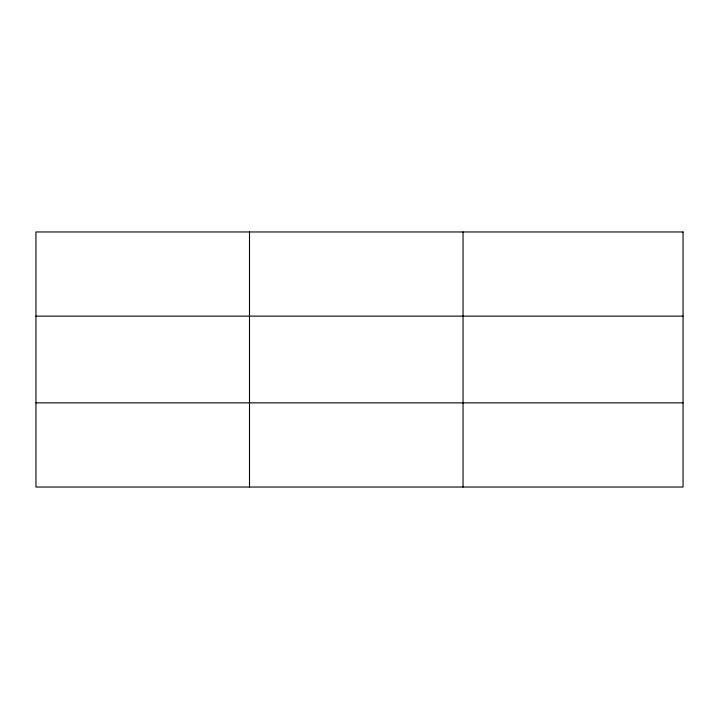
<?xml version="1.0" encoding="UTF-8"?>
<svg xmlns="http://www.w3.org/2000/svg" width="719" height="719" viewBox="0 0 719 719"><rect width="100%" height="100%" fill="white"/><g stroke="black" fill="none" stroke-linecap="round" stroke-linejoin="round"><path stroke-width="1.08" d="M249.493 487.033L249.493 231.967M463.036 487.033L463.036 231.967M35.95 316.135L683.05 316.135M35.95 402.865L683.05 402.865M683.05 231.967L683.05 487.033L35.95 487.033L35.95 231.967L683.05 231.967"/></g></svg>
